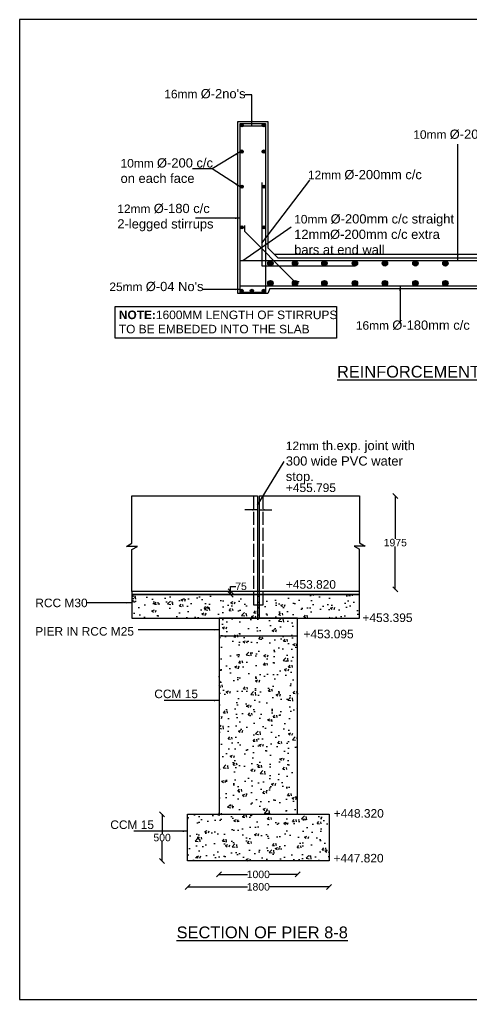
# Model space of a CAD drawing. Header units: millimetres. Extents: x 5124 to 6568637, y 2311 to 91879094.
# Drawn here: x 3806984 to 3815456, y 45935775 to 45954141 of the extents above; entities that cross this region are included whole.
import ezdxf

# ---------------------------------------------------------------- set-up
doc = ezdxf.new("R2010")
doc.units = ezdxf.units.MM
doc.header["$MEASUREMENT"] = 0
doc.linetypes.add('ACAD_ISO02W100', pattern=[15, 12, -3])
for name, color, linetype in [('DIMENSION', 7, 'Continuous'), ('DRAWING', 7, 'Continuous'), ('TEXT', 7, 'Continuous')]:
    doc.layers.add(name, color=color, linetype=linetype)
doc.styles.get("Standard").update_dxf_attribs({"font": 'arial.ttf', "height": 140})
doc.dimstyles.get("Standard").update_dxf_attribs({"dimtxt": 200, "dimasz": 110, "dimexe": 0.18, "dimexo": 0.0625, "dimgap": 0.09, "dimtad": 0, "dimtih": 1, "dimtoh": 1, "dimdec": 0, "dimzin": 0, "dimdsep": 46, "dimtxsty": 'Standard', "dimblk": 'OBLIQUE', "dimcen": 0.09, "dimse1": 1, "dimse2": 1, "dimadec": 0, "dimazin": 0, "dimtfac": 1, "dimtdec": 0, "dimtofl": 0, "dimtmove": 0, "dimatfit": 3, "dimfxl": 1, "dimtolj": 1, "dimtzin": 0, "dimarcsym": 0})

# ---------------------------------------------------------------- blocks, each defined once
blk = doc.blocks.new('_Oblique')
at = {"color": 0, "linetype": 'ByBlock', "lineweight": -2}
blk.add_line((-0.5, -0.5), (0.5, 0.5), dxfattribs=at)
blk = doc.blocks.new('*D96')
at = {"layer": 'Defpoints', "color": 0, "linetype": 'Continuous', "transparency": 16777216}
for p in [(3810936, 45943422), (3810936, 45943365), (3810940, 45943422)]:
    blk.add_point(p, dxfattribs=at)
at = {"layer": 'DIMENSION', "color": 0, "linetype": 'Continuous', "lineweight": -2, "transparency": 16777216}
for p, q in [((3810940, 45943422), (3810940, 45943517)), ((3810940, 45943517), (3811036, 45943517)), ((3810940, 45943365), (3810940, 45943422))]:
    blk.add_line(p, q, dxfattribs=at)
at = {"layer": 'DIMENSION', "color": 0, "linetype": 'Continuous', "lineweight": -2, "transparency": 16777216, "xscale": 95, "yscale": 95, "zscale": 95}
for p, rotation in [((3810940, 45943422), 90), ((3810940, 45943365), 270)]:
    blk.add_blockref('_Oblique', p, dxfattribs=dict(at, rotation=rotation))
at = {"layer": 'DIMENSION', "color": 0, "linetype": 'Continuous', "transparency": 16777216, "insert": (3811136, 45943517), "char_height": 140, "attachment_point": 5}
blk.add_mtext('\\A1;75', dxfattribs=at)
blk = doc.blocks.new('*D97')
at = {"layer": 'Defpoints', "color": 0, "linetype": 'Continuous', "transparency": 16777216}
for p in [(3813358, 45945213), (3814029, 45945213), (3813360, 45943460)]:
    blk.add_point(p, dxfattribs=at)
at = {"layer": 'DIMENSION', "color": 0, "linetype": 'Continuous', "lineweight": -2, "transparency": 16777216}
for p, q in [((3814029, 45945213), (3814029, 45944408)), ((3814029, 45943460), (3814029, 45944265))]:
    blk.add_line(p, q, dxfattribs=at)
at = {"layer": 'DIMENSION', "color": 0, "linetype": 'Continuous', "lineweight": -2, "transparency": 16777216, "xscale": 95, "yscale": 95, "zscale": 95}
for p, rotation in [((3814029, 45945213), 90), ((3814029, 45943460), 270)]:
    blk.add_blockref('_Oblique', p, dxfattribs=dict(at, rotation=rotation))
at = {"layer": 'DIMENSION', "color": 0, "linetype": 'Continuous', "transparency": 16777216, "insert": (3814029, 45944337), "char_height": 140, "attachment_point": 5}
blk.add_mtext('\\A1;1975', dxfattribs=at)
blk = doc.blocks.new('*D98')
at = {"layer": 'Defpoints', "color": 0, "linetype": 'Continuous', "transparency": 16777216}
for p in [(3810135, 45939245), (3809656, 45938371), (3810135, 45938371)]:
    blk.add_point(p, dxfattribs=at)
at = {"layer": 'DIMENSION', "color": 0, "linetype": 'Continuous', "lineweight": -2, "transparency": 16777216}
for p, q in [((3809656, 45939245), (3809656, 45938880)), ((3809656, 45938371), (3809656, 45938736))]:
    blk.add_line(p, q, dxfattribs=at)
at = {"layer": 'DIMENSION', "color": 0, "linetype": 'Continuous', "lineweight": -2, "transparency": 16777216, "xscale": 95, "yscale": 95, "zscale": 95}
for p, rotation in [((3809656, 45939245), 90), ((3809656, 45938371), 270)]:
    blk.add_blockref('_Oblique', p, dxfattribs=dict(at, rotation=rotation))
at = {"layer": 'DIMENSION', "color": 0, "linetype": 'Continuous', "transparency": 16777216, "insert": (3809656, 45938808), "char_height": 140, "attachment_point": 5}
blk.add_mtext('\\A1;500', dxfattribs=at)
blk = doc.blocks.new('*D99')
at = {"layer": 'Defpoints', "color": 0, "linetype": 'Continuous', "transparency": 16777216}
for p in [(3810724, 45939245), (3812196, 45939245), (3812196, 45938117)]:
    blk.add_point(p, dxfattribs=at)
at = {"layer": 'DIMENSION', "color": 0, "linetype": 'Continuous', "lineweight": -2, "transparency": 16777216}
for p, q in [((3810724, 45938117), (3811257, 45938117)), ((3812196, 45938117), (3811662, 45938117))]:
    blk.add_line(p, q, dxfattribs=at)
at = {"layer": 'DIMENSION', "color": 0, "linetype": 'Continuous', "lineweight": -2, "transparency": 16777216, "xscale": 95, "yscale": 95, "zscale": 95, "rotation": 180}
blk.add_blockref('_Oblique', (3810724, 45938117), dxfattribs=at)
at = {"layer": 'DIMENSION', "color": 0, "linetype": 'Continuous', "lineweight": -2, "transparency": 16777216, "xscale": 95, "yscale": 95, "zscale": 95}
blk.add_blockref('_Oblique', (3812196, 45938117), dxfattribs=at)
at = {"layer": 'DIMENSION', "color": 0, "linetype": 'Continuous', "transparency": 16777216, "insert": (3811460, 45938117), "char_height": 140, "attachment_point": 5}
blk.add_mtext('\\A1;1000', dxfattribs=at)
blk = doc.blocks.new('*D100')
at = {"layer": 'Defpoints', "color": 0, "linetype": 'Continuous', "transparency": 16777216}
for p in [(3810135, 45938371), (3812786, 45938371), (3812786, 45937884)]:
    blk.add_point(p, dxfattribs=at)
at = {"layer": 'DIMENSION', "color": 0, "linetype": 'Continuous', "lineweight": -2, "transparency": 16777216}
for p, q in [((3810135, 45937884), (3811258, 45937884)), ((3812786, 45937884), (3811663, 45937884))]:
    blk.add_line(p, q, dxfattribs=at)
at = {"layer": 'DIMENSION', "color": 0, "linetype": 'Continuous', "lineweight": -2, "transparency": 16777216, "xscale": 95, "yscale": 95, "zscale": 95, "rotation": 180}
blk.add_blockref('_Oblique', (3810135, 45937884), dxfattribs=at)
at = {"layer": 'DIMENSION', "color": 0, "linetype": 'Continuous', "lineweight": -2, "transparency": 16777216, "xscale": 95, "yscale": 95, "zscale": 95}
blk.add_blockref('_Oblique', (3812786, 45937884), dxfattribs=at)
at = {"layer": 'DIMENSION', "color": 0, "linetype": 'Continuous', "transparency": 16777216, "insert": (3811460, 45937884), "char_height": 140, "attachment_point": 5}
blk.add_mtext('\\A1;1800', dxfattribs=at)

msp = doc.modelspace()

# ---------------------------------------------------------------- hatches: boundary and pattern name
at = {"layer": 'DRAWING', "linetype": 'Continuous'}
for points in [[(3811179.1, 45952160.6, 1), (3811117.9, 45952160.6, 1)], [(3811592.5, 45952160.6, 1), (3811531.2, 45952160.6, 1)], [(3811179.1, 45951666.3, 1), (3811117.9, 45951666.3, 1)], [(3811592.5, 45951666.3, 1), (3811531.2, 45951666.3, 1)], [(3811179.1, 45951009.6, 1), (3811117.9, 45951009.6, 1)], [(3811592.5, 45951009.6, 1), (3811531.2, 45951009.6, 1)], [(3811179.1, 45950246.6, 1), (3811117.9, 45950246.6, 1)], [(3811592.5, 45950246.6, 1), (3811531.2, 45950246.6, 1)], [(3811738.5, 45949572.4, 0.3893795), (3811692.4, 45949622.6), (3811683.8, 45949622.6, 0.3893795), (3811637.7, 45949572.4, 0.2952176), (3811667.4, 45949526.5), (3811708.7, 45949526.5, 0.2952176)], [(3812200.1, 45949572.4, 0.3893795), (3812154, 45949622.6), (3812145.4, 45949622.6, 0.3893795), (3812099.3, 45949572.4, 0.2952176), (3812129.1, 45949526.5), (3812170.4, 45949526.5, 0.2952176)], [(3812750.8, 45949572.4, 0.3893795), (3812704.7, 45949622.6), (3812696.1, 45949622.6, 0.3893795), (3812650, 45949572.4, 0.2952176), (3812679.7, 45949526.5), (3812721.1, 45949526.5, 0.2952176)], [(3813321.3, 45949572.4, 0.3893795), (3813275.2, 45949622.6), (3813266.6, 45949622.6, 0.3893795), (3813220.5, 45949572.4, 0.2952176), (3813250.2, 45949526.5), (3813291.6, 45949526.5, 0.2952176)], [(3813883.3, 45949572.4, 0.3893795), (3813837.2, 45949622.6), (3813828.6, 45949622.6, 0.3893795), (3813782.5, 45949572.4, 0.2952176), (3813812.2, 45949526.5), (3813853.5, 45949526.5, 0.2952176)], [(3814456.9, 45949572.4, 0.3893795), (3814410.8, 45949622.6), (3814402.2, 45949622.6, 0.3893795), (3814356.1, 45949572.4, 0.2952176), (3814385.9, 45949526.5), (3814427.2, 45949526.5, 0.2952176)], [(3815017.5, 45949572.4, 0.3893795), (3814971.4, 45949622.6), (3814962.7, 45949622.6, 0.3893795), (3814916.6, 45949572.4, 0.2952176), (3814946.4, 45949526.5), (3814987.7, 45949526.5, 0.2952176)], [(3811738.5, 45949200.5, 0.3893795), (3811692.4, 45949250.8), (3811683.8, 45949250.8, 0.3893795), (3811637.7, 45949200.5, 0.2952176), (3811667.4, 45949154.6), (3811708.7, 45949154.6, 0.2952176)], [(3812200.1, 45949200.5, 0.3893795), (3812154, 45949250.8), (3812145.4, 45949250.8, 0.3893795), (3812099.3, 45949200.5, 0.2952176), (3812129.1, 45949154.6), (3812170.4, 45949154.6, 0.2952176)], [(3812750.8, 45949200.5, 0.3893795), (3812704.7, 45949250.8), (3812696.1, 45949250.8, 0.3893795), (3812650, 45949200.5, 0.2952176), (3812679.7, 45949154.6), (3812721.1, 45949154.6, 0.2952176)], [(3813321.3, 45949200.5, 0.3893795), (3813275.2, 45949250.8), (3813266.6, 45949250.8, 0.3893795), (3813220.5, 45949200.5, 0.2952176), (3813250.2, 45949154.6), (3813291.6, 45949154.6, 0.2952176)], [(3813883.3, 45949200.5, 0.3893795), (3813837.2, 45949250.8), (3813828.6, 45949250.8, 0.3893795), (3813782.5, 45949200.5, 0.2952176), (3813812.2, 45949154.6), (3813853.5, 45949154.6, 0.2952176)], [(3814456.9, 45949200.5, 0.3893795), (3814410.8, 45949250.8), (3814402.2, 45949250.8, 0.3893795), (3814356.1, 45949200.5, 0.2952176), (3814385.9, 45949154.6), (3814427.2, 45949154.6, 0.2952176)], [(3815017.5, 45949200.5, 0.3893795), (3814971.4, 45949250.8), (3814962.7, 45949250.8, 0.3893795), (3814916.6, 45949200.5, 0.2952176), (3814946.4, 45949154.6), (3814987.7, 45949154.6, 0.2952176)], [(3811179.1, 45949055.9, 1), (3811117.9, 45949055.9, 1)], [(3811369.2, 45949055.9, 1), (3811308, 45949055.9, 1)], [(3811592.5, 45949055.9, 1), (3811531.2, 45949055.9, 1)]]:
    msp.add_hatch(color=256, dxfattribs=at).paths.add_polyline_path(points)
h = msp.add_hatch(dxfattribs=at)
h.set_pattern_fill('AR-CONC', color=256, scale=65, style=0)
h.set_pattern_definition([(50, (0, 0), (466.2191187, -40.7888877), [48.75, -536.25]), (355, (0, 0), (-90.188367, 488.924887), [39, -429]), (100.4514, (38.85, -3.4), (376.031098, 448.1357023), [41.4311235, -455.742373]), (46.1842, (0, 130), (693.7066816, -107.587359), [73.125, -804.375]), (96.6356, (57.8, 121.03), (607.530759, 633.176616), [62.146687, -683.61345]), (351.1842, (0, 130), (607.530264, 633.177091), [58.5, -643.5]), (21, (65, 97.5), (387.989584, -261.702279), [48.75, -536.25]), (326, (65, 97.5), (158.1549657, 471.3475293), [39, -429]), (71.4514, (97.33, 75.7), (546.1447086, 209.644823), [41.4311235, -455.742373]), (37.5, (0, 0), (7.90390596, 216.381005), [0, -423.8, 0, -435.5, 0, -430.625]), (7.5, (0, 0), (170.9951993, 256.3676127), [0, -248.3, 0, -414.05, 0, -164.125]), (327.5, (-144.95, 0), (346.9845835, -14.6606666), [0, -162.5, 0, -507, 0, -672.75]), (317.5, (-209.95, 0), (379.07101, 65.0682385), [0, -211.25, 0, -336.7, 0, -477.75])])
h.paths.add_polyline_path([(3812196, 45942923.5), (3810723.7, 45942923.5), (3810723.7, 45939245.3), (3812196, 45939245.3)])
h.paths.add_polyline_path([(3813358.2, 45943364.8), (3809091.5, 45943364.8), (3809091.5, 45942923.5), (3813358.2, 45942923.5)])
h.paths.add_polyline_path([(3812786.4, 45939245.3), (3810134.5, 45939245.3), (3810134.5, 45938370.6), (3812786.4, 45938370.6)])

# ---------------------------------------------------------------- linework, layer by layer
msp.add_line((3811117.6, 45949150.1), (3819033.9, 45949150.1), dxfattribs=at)
for points in [[(3839827.2, 45954140.8), (3806984.1, 45954140.8), (3806984.1, 45935774.9), (3839827.2, 45935774.9)], [(3811117.6, 45952191.2), (3811592.5, 45952191.2), (3811592.5, 45949025.5), (3811117.6, 45949025.5)], [(3809091.5, 45943364.8), (3813359.9, 45943364.8), (3813359.9, 45943422.4), (3809091.5, 45943422.4)], [(3809091.5, 45942923.5), (3813358.2, 45942923.5), (3813358.2, 45943364.8), (3809091.5, 45943364.8)], [(3810723.7, 45939245.3), (3812196, 45939245.3), (3812196, 45942923.5), (3810723.7, 45942923.5)], [(3810134.5, 45939245.3), (3812786.4, 45939245.3), (3812786.4, 45938370.6), (3810134.5, 45938370.6)]]:
    msp.add_lwpolyline(points, close=True, dxfattribs=at)
for points in [[(3811677.3, 45949100.6), (3811640.4, 45949003.6), (3811077.5, 45949003.6), (3811077.5, 45952228), (3811640.4, 45952228), (3811640.4, 45949861.6)], [(3811179.7, 45952148.2), (3811534.2, 45952148.2)], [(3811526.9, 45951089.1), (3811526.9, 45949526.5), (3813245.2, 45949526.5), (3813268.5, 45949526.5)], [(3811198.6, 45950278.5), (3811198.6, 45950173.7), (3812136.8, 45949231.8), (3812225.6, 45949231.8)], [(3811170.3, 45949622.6), (3812074.1, 45950257.2)], [(3811640.4, 45949861.6), (3811827.8, 45949672.8), (3818318.7, 45949672.8), (3818518.2, 45949867.8)], [(3811759.4, 45949741.6), (3818389.2, 45949741.6)], [(3811117.6, 45949622.6), (3819025.2, 45949622.6)], [(3811677.3, 45949100.6), (3818460, 45949100.6)], [(3809091.5, 45943422.4), (3809091.5, 45944205.7), (3809192.3, 45944263.5), (3808991.6, 45944263.5), (3809088, 45944324.4), (3809088, 45945213.1), (3811445.2, 45945213.1), (3811445.2, 45942923.5)], [(3811483.1, 45942923.5), (3811483.1, 45945213.1), (3813358, 45945213.1), (3813358, 45944332.5), (3813461.8, 45944272.9), (3813255.1, 45944272.9), (3813359.9, 45944212.8)], [(3813359.9, 45943422.4), (3813359.9, 45944212.8)], [(3810723.7, 45942592.5), (3812196, 45942592.5)]]:
    msp.add_lwpolyline(points, dxfattribs=at)
at = {"layer": 'DRAWING', "linetype": 'ACAD_ISO02W100', "ltscale": 20}
msp.add_lwpolyline([(3811372, 45945213.1), (3811372, 45943171.6), (3811552.2, 45943171.6), (3811552.2, 45945213.1)], dxfattribs=at)
at = {"layer": 'DRAWING', "linetype": 'Continuous'}
for centre, radius in [((3811148.5, 45952160.6), 30.6), ((3811561.9, 45952160.6), 30.6), ((3811148.5, 45951666.3), 30.6), ((3811561.9, 45951666.3), 30.6), ((3811148.5, 45951009.6), 30.6), ((3811561.9, 45951009.6), 30.6), ((3811148.5, 45950246.6), 30.6), ((3811561.9, 45950246.6), 30.6), ((3811688.1, 45949572.4), 50.4), ((3812149.7, 45949572.4), 50.4), ((3812700.4, 45949572.4), 50.4), ((3813270.9, 45949572.4), 50.4), ((3813832.9, 45949572.4), 50.4), ((3814406.5, 45949572.4), 50.4), ((3814967.1, 45949572.4), 50.4), ((3811688.1, 45949200.5), 50.4), ((3812149.7, 45949200.5), 50.4), ((3812700.4, 45949200.5), 50.4), ((3813270.9, 45949200.5), 50.4), ((3813832.9, 45949200.5), 50.4), ((3814406.5, 45949200.5), 50.4), ((3814967.1, 45949200.5), 50.4), ((3811148.5, 45949055.9), 30.6), ((3811338.6, 45949055.9), 30.6), ((3811561.9, 45949055.9), 30.6)]:
    msp.add_circle(centre, radius, dxfattribs=at)
at = {"layer": 'TEXT', "linetype": 'Continuous'}
msp.add_lwpolyline([(3808777.9, 45948765.5), (3812927.1, 45948765.5), (3812927.1, 45948172), (3808777.9, 45948172)], close=True, dxfattribs=at)

# ---------------------------------------------------------------- texts
at = {"layer": 'TEXT', "linetype": 'Continuous', "attachment_point": 1}
for s, insert, char_height, width in [("16mm {\\H1.0833x;Ø-2no's}", (3809697.2, 45952838.8), 160, 1515.763), ('10mm {\\H1.0833x;Ø-200mm c/c}', (3814366.1, 45952079.4), 160, 2310.438), ('10mm {\\H1.0833x;Ø-200 c/c\\Pon each face}', (3808877.4, 45951541.3), 160, 1932.026), ('12mm {\\H1.0833x;Ø-200mm c/c}', (3812390.9, 45951322.4), 160, 2310.438), ('12mm {\\H1.0833x;Ø-180 c/c\\P2-legged stirrups}', (3808816.8, 45950687.4), 160, 1932.026), ('10mm {\\H1.0833x;Ø-200mm c/c straight\\P12mmØ-200mm c/c extra\\Pbars at end wall}', (3812132.8, 45950492.3), 160, 3016.294), ("25mm {\\H1.0833x;Ø-04 No's}", (3808667.5, 45949225.2), 160, 1932.026), ('{\\fArial|b1|i0|c0|p34;NOTE:}1600MM LENGTH OF STIRRUPS\\PTO BE EMBEDED INTO THE SLAB', (3808845.1, 45948686.4), 160, 4380.823), ('16mm {\\H1.0833x;Ø-180mm c/c}', (3813289, 45948500.6), 160, 2310.438), ('\\pi80.194;{\\LREINFORCEMENT DETAILS OF TROUGH}', (3812855.6, 45947650.6), 220, 6087.783), ('12mm {\\H1.0833x;th.exp. joint with 300 wide PVC water stop.}', (3811975.7, 45946243.4), 160, 2766.572), ('+455.795', (3811977.5, 45945445.5), 160, 931.15), ('+453.820', (3811977.6, 45943633.3), 160, 931.15), ('RCC M30\\P\\PPIER IN RCC M25', (3807278.8, 45943287), 160, 1967.102), ('+453.395', (3813412.7, 45943009), 160, 931.15), ('+453.095', (3812308.4, 45942703.1), 160, 931.15), ('CCM 15', (3809509.7, 45941581.7), 160, 931.15), ('+448.320', (3812874.4, 45939341.5), 160, 931.15), ('CCM 15', (3808685, 45939129.3), 160, 931.15), ('+447.820', (3812870.7, 45938502.5), 160, 931.15), ('\\pi1452.3;{\\LSECTION OF PIER 8-8}', (3808476.6, 45937141.5), 220, 6087.783)]:
    msp.add_mtext(s, dxfattribs=dict(at, insert=insert, char_height=char_height, width=width))

# ---------------------------------------------------------------- dimensions: what is measured, and where the dimension line sits
at = {"layer": 'DIMENSION', "linetype": 'Continuous'}
for base, p1, p2, text, picture, middle in [((3814029.5, 45945213.1), (3813359.9, 45943460), (3813358, 45945213.1), '1975', '*D97', (3814029.5, 45944336.5)), ((3810940.5, 45943422.4), (3810936, 45943364.8), (3810936, 45943422.4), '75', '*D96', (3811135.8, 45943517.4)), ((3809656, 45938370.6), (3810134.5, 45939245.3), (3810134.5, 45938370.6), '500', '*D98', (3809656, 45938807.9))]:
    dim = msp.add_linear_dim(base=base, p1=p1, p2=p2, angle=90, text=text, dimstyle='Standard', override={"dimasz": 95, "dimarcsym": 1}, dxfattribs=at)
    dim.commit()
    dim.dimension.update_dxf_attribs({"geometry": picture, "text_midpoint": middle})
for base, p1, p2, text, picture, middle in [((3812196, 45938117), (3810723.7, 45939245.3), (3812196, 45939245.3), '1000', '*D99', (3811459.8, 45938117)), ((3812786.4, 45937884.5), (3810134.5, 45938370.6), (3812786.4, 45938370.6), '1800', '*D100', (3811460.5, 45937884.5))]:
    dim = msp.add_linear_dim(base=base, p1=p1, p2=p2, text=text, dimstyle='Standard', override={"dimasz": 95, "dimarcsym": 1}, dxfattribs=at)
    dim.commit()
    dim.dimension.update_dxf_attribs({"geometry": picture, "text_midpoint": middle})

# ---------------------------------------------------------------- leaders
at = {"layer": 'DRAWING', "linetype": 'Continuous'}
for points in [[(3811338.1, 45952148.2), (3811338.1, 45952730.6), (3811205.4, 45952730.6)], [(3815198.9, 45949622.6), (3815198.9, 45951807.6)], [(3811117.6, 45951661.1), (3810597.4, 45951344.8), (3810226.7, 45951344.8)], [(3811117.6, 45951003.9), (3810597.4, 45951344.8)], [(3811526.9, 45949953.2), (3812427.7, 45951133.2)], [(3811117.6, 45950417.3), (3810283.4, 45950417.3)], [(3811117.6, 45949083.9), (3810428.3, 45949083.9)], [(3814118.1, 45949150.1), (3814118.1, 45948436.1)], [(3811445.2, 45945038.1), (3811943.2, 45945860.7)], [(3811445.2, 45944952.5), (3811207.5, 45944952.5)], [(3811483.1, 45944952.5), (3811715.1, 45944952.5)], [(3809086, 45943210.3), (3808244.5, 45943210.3)], [(3810723.7, 45942704.2), (3809209.7, 45942704.2)], [(3810723.7, 45941377.9), (3809696.2, 45941377.9)], [(3810134.5, 45938927.3), (3809127, 45938927.3)]]:
    msp.add_leader(points, dimstyle='Standard', override={"dimasz": 95, "dimgap": 0.09, "dimtad": 0, "dimarcsym": 1}, dxfattribs=at)

doc.saveas('drawing.dxf')
